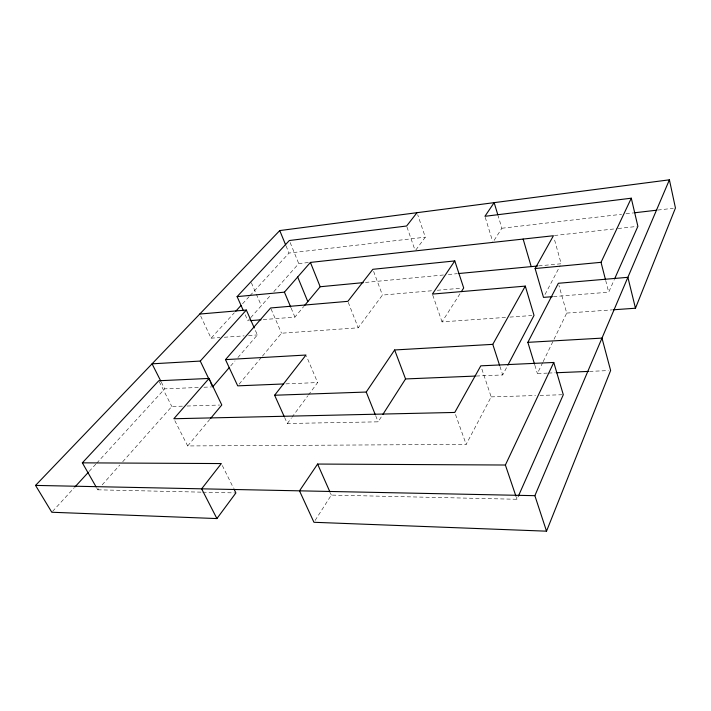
<?xml version="1.0" encoding="UTF-8"?>
<svg xmlns="http://www.w3.org/2000/svg" width="711" height="711" viewBox="0 0 711 711"><rect width="100%" height="100%" fill="white"/><g stroke="black" fill="none" stroke-linecap="round" stroke-linejoin="round"><path stroke-width="0.53" stroke-dasharray="3.56 2.67" d="M315.097 520.47L331.326 495.087L516.986 499.273L517.884 497.247M553.442 296.594L608.705 292.203L614.1 280.045M547.381 373.106L537.392 373.524L542.68 362.619M543.16 361.632L566.72 313.08L558.944 285.413M174.826 420.681L187.695 445.948L466.167 444.402L491.168 396.88L481.827 368.947M476.21 376.039L502.704 374.946L507.325 366.156M545.017 294.496L560.17 265.674M284.604 417.437L287.324 423.498L378.136 421.836L382.305 415.313M505.548 317.399L442.02 321.887L460.186 293.465M494.101 240.398L501.868 228.249L498.171 215.957M287.324 423.498L291.279 418.157M291.937 417.268L307.756 395.911M308.414 395.023L317.639 382.562L306.423 356.051M262.439 356.14L281.512 333.219L358.202 327.807L382.429 295.083L432.946 290.657M415.864 249.952L425.32 237.172L417.695 214.731M187.695 445.948L209.718 419.49M239.127 384.153L261.728 356.984M263.212 319.612L294.923 317.097L303.739 306.512M230.684 365.925L235.012 360.904M237.901 357.553L257.373 334.925L254.725 328.953M96.678 487.888L97.78 489.817L99.247 488.164M102.18 484.866L119.768 465.065M122.701 461.759L171.813 406.479L182.683 406.15M250.023 318.439L247.899 320.83L245.206 314.777M250.734 317.639L270.882 294.958M273.815 291.661L298.744 263.594L308.636 262.51M52.543 511.431L74.237 487.728M89.186 471.384L95.923 464.034M96.669 463.217L164.721 388.855L199.587 387.415M200.671 315.977L211.078 338.187L234.301 312.813M242.54 303.81L249.285 296.443M250.032 295.625L288.986 253.063L425.32 237.172M501.868 228.249L621.618 214.287M626.009 213.78L633.705 212.882M657.871 210.065L673.255 208.27M554.411 235.51L617.015 228.631M618.117 228.507L636.789 226.454M365.481 282.427L443.922 274.944M448.339 274.517L457.182 273.682M538.698 265.896L561.183 263.754L553.993 237.812M437.345 290.275L461.501 288.159M211.078 338.187L219.903 337.565M224.312 337.254L244.149 335.859M248.557 335.548L257.373 334.925M509.929 317.088L531.837 315.542M566.72 313.08L612.553 309.845M203.941 387.237L211.567 386.926M285.893 383.869L317.639 382.562M548.492 373.062L555.149 372.786M589.543 371.373L608.403 370.6M187.029 406.025L219.619 405.039M491.168 396.88L535.552 395.547M539.996 395.414L562.188 394.747M97.78 489.817L201.648 492.154M202.751 492.181L234.79 492.91M159.282 381.754L171.813 406.479M161.308 382.118L164.721 388.855M222.312 465.518L233.475 488.039M330.437 493.087L331.326 495.087M251.365 282.765L261.346 305.694M271.06 308.974L281.512 333.219M291.146 308.121L294.923 317.097M286.053 245.908L288.986 253.063M290.15 242.531L298.744 263.594M375.675 415.677L378.136 421.836M348.257 302.362L358.202 327.807M373.613 271.371L382.429 295.083M455.511 414.504L466.167 444.402M406.976 227.04L414.869 249.765M432.75 295.118L442.02 321.887M516.284 497.202L516.986 499.273M499.966 366.512L502.704 374.946M485.24 217.353L492.59 241.225M534.85 365.205L537.392 373.524M605.692 280.463L608.705 292.203"/><path stroke-width="1.07" d="M210.429 418.637L221.796 404.977L209.061 378.43L173.84 418.743L454.773 412.442L480.796 365.836L553.771 362.459L505.379 465.021L317.595 464.052L299.5 490.839L313.942 522.283L546.528 531.179L610.625 370.502L601.986 338.116L527.864 342.346L534.539 364.165M613.646 309.765L635.474 308.227L675.45 208.012L669.407 179.821L279.752 230.568L35.55 485.409L51.796 512.249L216.908 518.568L235.901 492.927L233.955 489.017M546.528 531.179L534.876 495.674L669.407 179.821M518.337 496.234L563.299 394.721L553.771 362.459M614.544 279.032L637.883 226.338L631.288 198.2L484.92 216.313L494.154 202.644L497.86 214.935M605.417 279.396L601.026 262.323L631.288 198.2M527.864 342.346L558.339 283.28L627.884 277.317L635.474 308.227M507.841 365.187L534.023 315.391L525.296 286.115L432.395 294.087L454.791 260.928L463.696 287.964L461.359 291.634M499.629 365.454L492.785 344.355L525.296 286.115M552.34 296.674L543.497 297.376L535.116 268.536L553.425 235.741L310.414 262.421L284.427 292.159L237.11 296.62L243.402 310.743M382.9 414.38L405.554 378.945L394.649 349.963L492.785 344.355M284.151 416.433L274.633 395.236L366.227 392.045L394.649 349.963M274.633 395.236L305.988 355.029L225.485 359.633L237.714 385.851L283.698 383.958M417.002 212.696L406.612 226.009L289.333 240.522L237.11 296.62M304.415 305.694L320.181 286.746L363.268 282.64M229.244 367.605L212.66 386.882L210.749 382.909M225.485 359.633L270.624 307.97L347.866 301.34L372.848 269.309L454.791 260.928M160.828 381.149L152.056 363.828L200.271 361.072L246.335 310.049L254.28 327.958M74.984 486.911L88.44 472.202M235.803 311.178L241.047 305.446M96.127 486.928L82.352 462.843L158.775 380.758L209.061 378.43M634.799 212.749L656.777 210.189M458.284 273.575L537.623 266.003M535.116 268.536L601.026 262.323M199.764 314.049L246.335 310.049M250.085 320.652L261.026 319.79M405.554 378.945L475.099 376.083M556.26 372.742L588.432 371.418M82.352 462.843L221.343 463.563L201.64 488.83L216.908 518.568M35.55 485.409L534.876 495.674M200.271 361.072L209.798 380.927M317.595 464.052L329.993 492.083M284.427 292.159L290.728 307.125M279.752 230.568L285.626 244.886M297.678 276.997L307.801 301.624M310.414 262.421L320.181 286.746M366.227 392.045L375.266 414.646M505.379 465.021L515.928 496.162M523.145 239.065L531.206 266.616"/></g></svg>
